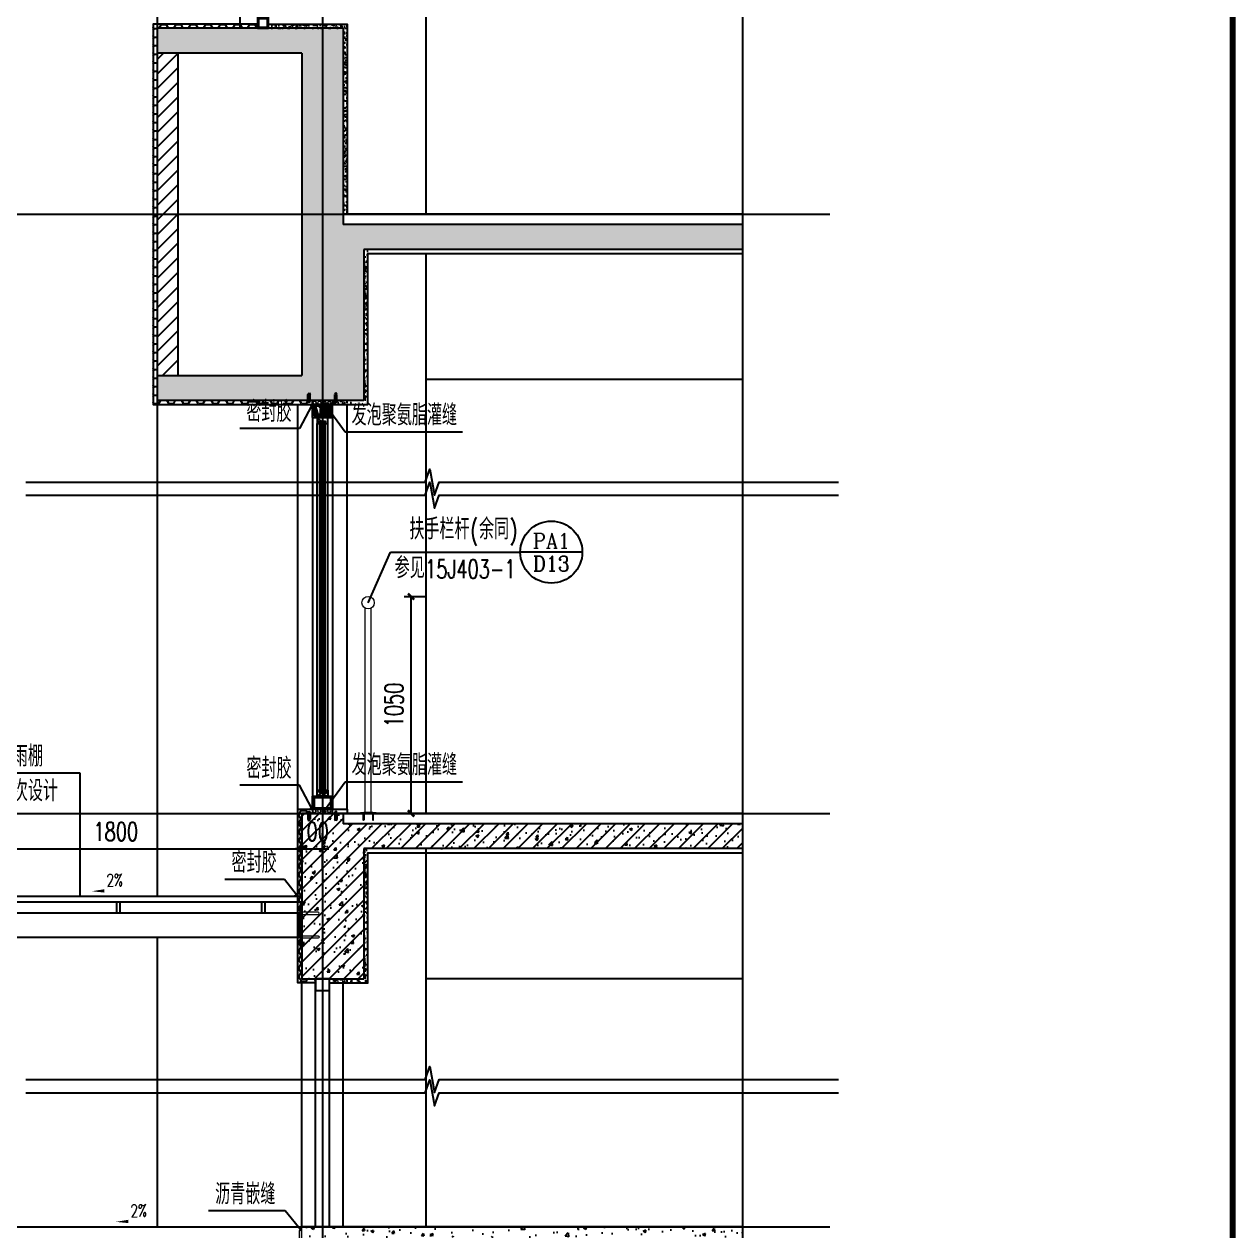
# Model space of a CAD drawing. Extents: x 1738711 to 2346805, y 1189731 to 2516152.
# Drawn here: x 1909506 to 1915368, y 1221875 to 1227714 of the extents above; entities that cross this region are included whole.
import ezdxf
from ezdxf.enums import TextEntityAlignment as Align

# ---------------------------------------------------------------- set-up
doc = ezdxf.new("R2010")
doc.units = 0
doc.header["$LTSCALE"] = 1000
doc.header["$MEASUREMENT"] = 0
for name, color, linetype, lineweight in [('_0', 7, 'Continuous', 25), ('填充', 252, 'Continuous', 5), ('完成面', 105, 'Continuous', 18), ('栏杆', 6, 'Continuous', 15)]:
    doc.layers.add(name, color=color, linetype=linetype, lineweight=lineweight)
for name, color, linetype in [('CONTINUOUS', 7, 'Continuous'), ('DIM_IDEN', 3, 'Continuous'), ('DIM_LEAD', 3, 'Continuous'), ('DIM_SYMB', 3, 'Continuous'), ('DOTE', 1, 'Continuous'), ('IRON1', 8, 'Continuous'), ('PUB_DIM', 3, 'Continuous'), ('PUB_HATCH', 8, 'Continuous'), ('PUB_TEXT', 7, 'Continuous'), ('TK', 4, 'Continuous'), ('WALL', 40, 'Continuous'), ('WINDOW', 144, 'Continuous'), ('切线', 35, 'Continuous'), ('看线', 8, 'Continuous'), ('石材', 5, 'Continuous'), ('窗', 125, 'Continuous')]:
    doc.layers.add(name, color=color, linetype=linetype)
doc.styles.add('_TCH_DIM', font='SIMPLEX', dxfattribs={"bigfont": 'GBCBIG'})
doc.styles.add('_TCH_DIM_T3', font='SIMPLEX', dxfattribs={"width": 0.7058823529411765, "bigfont": 'GBCBIG'})
doc.styles.add('_TCH_LABEL', font='COMPLEX', dxfattribs={"bigfont": 'GBCBIG'})
doc.styles.add('宋体', font='SIMSUN.TTF', dxfattribs={"width": 0.75})
doc.dimstyles.new('_TCH_ARCH&&30', dxfattribs={"dimtxt": 89.25, "dimasz": 30, "dimexe": 75, "dimexo": 90, "dimgap": 37.87500000000001, "dimtad": 1, "dimdec": 0, "dimzin": 0, "dimdsep": 46, "dimtxsty": '_TCH_DIM_T3', "dimblk": 'ARCHTICK', "dimcen": 0.09, "dimclrt": 7, "dimazin": 2, "dimtfac": 1, "dimtdec": 0, "dimtix": 1, "dimtmove": 2, "dimatfit": 3, "dimfxl": 20, "dimtolj": 1, "dimtzin": 0, "dimarcsym": 0})
pattern_1 = [(225, (-424930018.2090789, -4685249273.939736), (11.22532015133644, -11.22532015133645), []), (225, (-424930018.2090789, -4685249281.877236), (11.22532015133644, -11.22532015133645), [])]

# ---------------------------------------------------------------- blocks, each defined once
blk = doc.blocks.new('gdfdgdfgdfbvfcxv')
at = {"layer": '填充'}
blk.add_line((264925.1590052751, -67479.48016648996), (264925.1590052751, -67589.48016648996), dxfattribs=at)
for points in [[(264919.1590052751, -67480.48016648996), (264829.4531232436, -67480.48016648996, -0.9999999999998485), (264829.4531232436, -67468.48016648996), (264919.1590052751, -67468.48016648996)], [(264919.1590052751, -67588.48016648996), (264829.4531232436, -67588.48016648996, 0.9999999999998485), (264829.4531232436, -67600.48016648996), (264919.1590052751, -67600.48016648996)]]:
    blk.add_lwpolyline(points, format="xyb", dxfattribs=at)
blk.add_lwpolyline([(264911.1590052752, -67634.48016648996), (264911.1590052752, -67434.48016648996), (264919.1590052752, -67434.48016648996), (264919.1590052752, -67634.48016648996)], close=True, dxfattribs=at)
blk.add_lwpolyline([(264911.1590052752, -67634.48016648996), (264911.1590052752, -67434.48016648996), (264919.1590052752, -67434.48016648996), (264919.1590052752, -67634.48016648996)], close=True, dxfattribs=at)
for centre, radius, start, end in [((264919.1590052751, -67483.27055614023), 4.499999999999999, 318.2387799836532, 90), ((264914.5262376207, -67487.70850220392), 9.195914699028702, 330.319845907807, 59.74924170688854), ((264919.1590052751, -67495.25905565452), 4.499999999999999, 318.2387799836532, 90), ((264919.1590052751, -67501.25330541166), 4.499999999999999, 318.2387799836532, 90), ((264919.1590052751, -67507.24755516881), 4.499999999999999, 318.2387799836532, 90), ((264919.1590052751, -67513.24180492596), 4.499999999999999, 318.2387799836532, 90), ((264919.1590052751, -67519.2360546831), 4.499999999999999, 318.2387799836532, 90), ((264919.1590052751, -67525.23030444025), 4.499999999999999, 318.2387799836532, 90), ((264919.1590052751, -67531.2245541974), 4.499999999999999, 318.2387799836532, 90), ((264919.1590052751, -67537.21880395431), 4.499999999999999, 318.2387799836532, 90), ((264919.1590052751, -67543.21305371169), 4.499999999999999, 318.2387799836532, 90), ((264919.1590052751, -67585.12181964796), 4.499999999999999, 269.9999649152392, 90), ((264919.1590052751, -67549.2073034686), 4.499999999999999, 318.2387799836532, 90), ((264919.1590052751, -67555.15057086223), 4.499999999999999, 318.2387799836532, 90), ((264919.1590052751, -67561.14482061937), 4.499999999999999, 318.2387799836532, 90), ((264919.1590052751, -67567.13907037652), 4.499999999999999, 318.2387799836532, 90), ((264919.1590052751, -67573.13332013367), 4.499999999999999, 318.2387799836532, 90), ((264919.1590052751, -67579.12756989081), 4.499999999999999, 318.2387799836532, 90)]:
    blk.add_arc(centre, radius, start, end, dxfattribs=at)
blk = doc.blocks.new('ghwerGWEGWEGW')
at = {"layer": '栏杆', "color": 6, "ltscale": 100}
for points in [[(2184611.378245345, 1556743.270899873), (2184611.378245345, 1557732.29813776)], [(2184641.378245345, 1556743.270899873), (2184641.378245345, 1557732.29813776)]]:
    blk.add_lwpolyline(points, dxfattribs=at)
blk.add_circle((2184626.378245345, 1557758.278899873), 30, dxfattribs=at)
at = {"layer": 'CONTINUOUS', "xscale": -0.384000000001397, "yscale": 0.384000000001397, "zscale": 0.384000000001397, "rotation": 270}
blk.add_blockref('gdfdgdfgdfbvfcxv', (2210560.670266158, 1455012.393841477), dxfattribs=at)
blk = doc.blocks.new('sadfqwerwer234')
at = {"layer": 'IRON1'}
for points in [[(15.00021494040266, -77.46191570837982), (8.000232658814639, -75.603686727467), (8.000232657883316, -62.450513624819), (15.00024163816124, -62.450513624819)], [(39.00025037443265, -77.46191570837982), (46.00023265602067, -75.603686727467), (46.00023265695199, -62.450513624819), (39.00022367667407, -62.450513624819)]]:
    blk.add_hatch(color=256, dxfattribs=at).paths.add_polyline_path(points)
for p, q in [((0.0002326588146388531, -70.60368672769982), (0, 0)), ((0, 0), (53.99999999348074, 0)), ((53.99999999348074, 0), (54.00023265415803, -70.60368672769982)), ((5.000232658814639, -75.60368672769982), (4.999999986961484, -4.999999999883585)), ((4.999999986961484, -4.999999999883585), (48.99999999348074, -4.999999999883585)), ((49.00023265648633, -45.6037330502877), (5.000232656486332, -45.6037330502877)), ((5.000232656486332, -45.6037330502877), (5.000232658814639, -75.60368672769982)), ((46.00023265648633, -48.6037330502877), (8.000232656486332, -48.6037330502877)), ((8.000232656486332, -48.6037330502877), (8.000232658814639, -75.603686727467)), ((8.000232656486332, -48.6037330502877), (46.00023265648633, -62.450513624819)), ((46.00023265648633, -48.6037330502877), (8.000232657883316, -62.450513624819)), ((46.00023265648633, -75.6037330502877), (46.00023265648633, -48.6037330502877)), ((48.99999999348074, -4.999999999883585), (49.00023265415803, -75.60368672769982)), ((49.00023265648633, -75.6037330502877), (49.00023265648633, -45.6037330502877)), ((5.000232658814639, -75.60368672769982), (8.000232658814639, -75.603686727467)), ((8.000232657883316, -62.450513624819), (46.00023265648633, -62.450513624819)), ((8.000232658814639, -75.603686727467), (15.00023265602067, -77.46192041120958)), ((39.00024163816124, -62.45055636053439), (15.00024163816124, -62.450513624819)), ((46.00023265602067, -75.603686727467), (39.00023265881464, -77.46192041120958)), ((49.00023265415803, -75.60368672769982), (46.00023265415803, -75.603686727467)), ((46.00023265648633, -75.6037330502877), (49.00023265648633, -75.6037330502877)), ((49.00023265648633, -75.6037330502877), (49.00023265648633, -70.6037330502877))]:
    blk.add_line(p, q, dxfattribs=at)
for centre, start, end in [((5.000232658348978, -70.60368672769982), 180, 270), ((49.00023265462369, -70.60368672769982), 270, 0)]:
    blk.add_arc(centre, 5, start, end, dxfattribs=at)
blk = doc.blocks.new('hrtheraghyra')
at = {"layer": 'WINDOW', "linetype": 'ByBlock'}
for p, q in [((-5, 20.97169877961278), (0, 29.42110927030444)), ((0, 29.42110927030444), (5, 20.97169877961278)), ((-5.930252616293728, -11.95136042498052), (6.0497822817415, -11.95136042498052))]:
    blk.add_line(p, q, dxfattribs=at)
for points in [[(-5, -11.95136042498052), (-5, 20.97169877961278)], [(0, -16.74081518873572), (0, 29.42110927030444)], [(5, -11.95136042498052), (5, 20.97169877961278)]]:
    blk.add_lwpolyline(points, dxfattribs=at)
blk.add_arc((0.05976483272388577, -8.920780394226313), 6.713026468484638, 206.8366017215709, 333.163398278429, dxfattribs=at)
blk = doc.blocks.new('hjashrtahreahe')
at = {"layer": 'TK', "color": 3, "const_width": 100}
blk.add_lwpolyline([(2500, 1000.000000000233), (2500, 58399.99999995227), (83100, 58399.99999995227), (83100, 1000.000000000233)], close=True, dxfattribs=at)
at = {"layer": 'TK', "style": '宋体', "width": 0.75}
for tag, height, p in [('项目负责人', 350, (6002.876253142487, 57088.65345305414)), ('专业负责人', 350, (6002.876253142487, 56223.65609438601)), ('设计人', 350, (6002.876253142487, 55419.42753659142)), ('版号1', 250, (77303.8661832842, 22193.36190201459)), ('时间1', 250, (82405.2941063589, 22193.36190201459)), ('版号2', 250, (77303.8661832842, 21593.36190201459)), ('时间2', 250, (82405.29410635913, 21593.36190201459)), ('版号3', 250, (77303.8661832842, 20993.36190201459)), ('时间3', 250, (82405.29410635913, 20993.36190201459)), ('建筑会签', 0.0001, (78977.87675630674, 2403.160154863494)), ('电气会签', 0.0001, (82127.87534854934, 2403.160154863494)), ('结构会签', 0.0001, (78977.8767563072, 1803.160154863494)), ('暖通会签', 0.0001, (82127.8753485498, 1803.160154863494)), ('给排水会签', 0.0001, (78977.8767563072, 1249.516187148634)), ('智能化会签', 0.0001, (82127.8753485498, 1249.516187148634))]:
    blk.add_attdef(tag, text='', height=height, dxfattribs=at).set_placement(p, align=Align.CENTER)
for tag, p in [('合作设计单位', (80815.87594981166, 48985.89357075351)), ('版号说明1', (79853.87675630674, 22318.17104576505)), ('版号说明2', (79853.87675630674, 21718.17104576505)), ('版号说明3', (79853.87675630674, 21118.17104576505)), ('浙江绿储科技有限公司', (80545.18183652684, 16035.89373564394)), ('百兆瓦级集中式熔盐储能关键', (80545.18183652684, 14953.21188406949)), ('设备研发及制造基地项目', (80545.18183652684, 14603.30029212427)), ('1#研发楼', (80545.18183652684, 13635.89373564394)), ('图名', (80545.18183652684, 12435.89373564371)), ('工程编号', (78977.87675630674, 11460.89373564394)), ('子项编号', (82127.88050491316, 11460.89373564394)), ('建筑', (78977.87675630674, 10710.89373564394)), ('图号', (82127.88050491316, 10710.89373564394)), ('施工图', (78977.87675630674, 9960.893735643942)), ('2023.03', (82127.88050491456, 9960.893735643942)), ('审定', (79352.87675630674, 8460.893735643942)), ('审核', (79352.87675630674, 7710.893735643942)), ('工程负责', (79352.87675630674, 6960.893735643942)), ('专业负责', (79352.87675630674, 6210.893735643942)), ('设计', (79352.87675630674, 5460.893735643942)), ('制图', (79352.87675630674, 4710.893735643942)), ('校对', (79352.87675630674, 3960.893735643942))]:
    blk.add_attdef(tag, text='', height=250, dxfattribs=at).set_placement(p, align=Align.MIDDLE_CENTER)
blk = doc.blocks.new('_ArchTick')
at = {"color": 0, "linetype": 'ByBlock', "const_width": 0.4}
blk.add_lwpolyline([(-0.5, -0.5), (0.5, 0.5)], dxfattribs=at)
blk = doc.blocks.new('*D519')
at = {"layer": 'Defpoints', "color": 0, "transparency": 16777216}
for p in [(1910848.843950817, 1223723.929550256), (1909048.843950817, 1223536.621699608), (1910848.843950817, 1223536.621699608)]:
    blk.add_point(p, dxfattribs=at)
at = {"layer": 'PUB_DIM', "color": 0, "lineweight": -2, "transparency": 16777216}
for p, q in [((1909048.843950817, 1223626.621699608), (1909048.843950817, 1223798.929550256)), ((1910848.843950817, 1223626.621699608), (1910848.843950817, 1223798.929550256)), ((1909048.843950817, 1223723.929550256), (1910848.843950817, 1223723.929550256))]:
    blk.add_line(p, q, dxfattribs=at)
at = {"layer": 'PUB_DIM', "color": 0, "lineweight": -2, "transparency": 16777216, "xscale": 30, "yscale": 30, "zscale": 30, "rotation": 180}
blk.add_blockref('_ArchTick', (1909048.843950817, 1223723.929550256), dxfattribs=at)
at = {"layer": 'PUB_DIM', "color": 0, "lineweight": -2, "transparency": 16777216, "xscale": 30, "yscale": 30, "zscale": 30}
blk.add_blockref('_ArchTick', (1910848.843950817, 1223723.929550256), dxfattribs=at)
at = {"layer": 'PUB_DIM', "color": 7, "transparency": 16777216, "insert": (1909948.843950817, 1223806.429550256), "char_height": 89.25, "attachment_point": 5, "style": '_TCH_DIM_T3'}
blk.add_mtext('\\A1;1800', dxfattribs=at)
blk = doc.blocks.new('*D520')
at = {"layer": 'Defpoints', "color": 0, "transparency": 16777216}
for p in [(1910948.843950818, 1223723.929550256), (1910848.843950817, 1223536.621699608), (1910948.843950818, 1223536.621699608)]:
    blk.add_point(p, dxfattribs=at)
at = {"layer": 'PUB_DIM', "color": 0, "lineweight": -2, "transparency": 16777216}
for p, q in [((1910848.843950817, 1223626.621699608), (1910848.843950817, 1223798.929550256)), ((1910948.843950818, 1223626.621699608), (1910948.843950818, 1223798.929550256)), ((1910848.843950817, 1223723.929550256), (1910818.843950817, 1223723.929550256)), ((1910848.843950817, 1223723.929550256), (1910948.843950818, 1223723.929550256)), ((1910948.843950818, 1223723.929550256), (1910978.843950818, 1223723.929550256))]:
    blk.add_line(p, q, dxfattribs=at)
at = {"layer": 'PUB_DIM', "color": 0, "lineweight": -2, "transparency": 16777216, "xscale": 30, "yscale": 30, "zscale": 30}
blk.add_blockref('_ArchTick', (1910848.843950817, 1223723.929550256), dxfattribs=at)
at = {"layer": 'PUB_DIM', "color": 0, "lineweight": -2, "transparency": 16777216, "xscale": 30, "yscale": 30, "zscale": 30, "rotation": 180}
blk.add_blockref('_ArchTick', (1910948.843950818, 1223723.929550256), dxfattribs=at)
at = {"layer": 'PUB_DIM', "color": 7, "transparency": 16777216, "insert": (1910898.843950817, 1223806.429550256), "char_height": 89.25, "attachment_point": 5, "style": '_TCH_DIM_T3'}
blk.add_mtext('\\A1;100', dxfattribs=at)
blk = doc.blocks.new('*D524')
at = {"layer": 'Defpoints', "color": 0, "transparency": 16777216}
for p in [(1911254.248368823, 1224944.386919201), (1911377.476228246, 1224944.386919201), (1911254.248368823, 1223894.386919201)]:
    blk.add_point(p, dxfattribs=at)
at = {"layer": 'PUB_DIM', "color": 0, "lineweight": -2, "transparency": 16777216}
for p, q in [((1911344.248368823, 1224944.386919201), (1911452.476228246, 1224944.386919201)), ((1911377.476228246, 1223894.386919201), (1911377.476228246, 1224944.386919201)), ((1911344.248368823, 1223894.386919201), (1911452.476228246, 1223894.386919201))]:
    blk.add_line(p, q, dxfattribs=at)
at = {"layer": 'PUB_DIM', "color": 0, "lineweight": -2, "transparency": 16777216, "xscale": 30, "yscale": 30, "zscale": 30}
for p, rotation in [((1911377.476228246, 1224944.386919201), 90), ((1911377.476228246, 1223894.386919201), 270)]:
    blk.add_blockref('_ArchTick', p, dxfattribs=dict(at, rotation=rotation))
at = {"layer": 'PUB_DIM', "color": 7, "transparency": 16777216, "insert": (1911294.976228245, 1224419.386919202), "char_height": 89.25, "attachment_point": 5, "rotation": 90, "style": '_TCH_DIM_T3'}
blk.add_mtext('\\A1;1050', dxfattribs=at)

msp = doc.modelspace()

# ---------------------------------------------------------------- hatches: boundary and pattern name
at = {"layer": 'PUB_HATCH'}
h = msp.add_hatch(dxfattribs=at)
h.set_pattern_fill('HONEY', color=256, scale=15, style=0)
h.set_pattern_definition([(0, (8003.246889388189, -1000), (35.71875, 20.622225), [23.8125, -47.625]), (120, (8003.246889388189, -1000), (-35.71874573255854, 20.62223239142543), [23.81249999999999, -47.62499999999999]), (59.99999999999999, (8003.246889388189, -1000), (4.267441460203969e-06, 41.24445739142541), [-47.625, 23.8125])])
h.paths.add_polyline_path([(1910633.843915401, 1227694.386919201), (1910633.843915401, 1227714.386919202), (1910128.843949565, 1227714.386919201), (1910128.843949565, 1225874.386919202), (1910900.843950817, 1225874.386919202), (1910900.843950817, 1225894.386919202), (1910148.843949565, 1225894.386919202), (1910148.843949565, 1227694.386919201)])
h = msp.add_hatch(dxfattribs=at)
h.set_pattern_fill('碎沙', color=256, scale=10, style=0)
h.set_pattern_definition([(37.50000000000001, (0, 0), (-0.8000156479920251, 24.47066186646712), [0, -19.304, 0, -21.59, 0, -20.6375]), (7.499999999999999, (0, 0), (22.47616415690013, 35.84125502841771), [0, -10.414, 0, -17.399, 0, -6.6675]), (327.5, (-15.621, 0), (39.5496185120729, 0.071859233927285), [0, -6.35, 0, -22.86, 0, -29.845]), (317.5, (-15.621, 0), (38.17782262361487, 11.14646616286081), [0, -3.175, 0, -14.986, 0, -17.145])])
h.paths.add_polyline_path([(1910687.843714836, 1227714.386919201), (1911068.843950817, 1227714.386919201), (1911068.843950817, 1226794.386919202), (1911048.843950817, 1226794.386919201), (1911048.843950817, 1227694.386919201), (1910687.84371484, 1227694.388108807)])
h = msp.add_hatch(dxfattribs=at)
h.set_pattern_fill('钢筋混凝土', color=256, scale=20, style=0)
h.set_pattern_definition([(45, (-273400.0985828275, -151941.1364600034), (-35.35533905932737, 35.35533905932738), []), (49.99999999999999, (-273400.0985828275, -151941.1364600034), (143.4520365201507, -12.55042699651902), [15, -165]), (355, (-273400.0985828275, -151941.1364600034), (-27.7502667226, 150.4384267400024), [12, -132]), (100.4514, (-273388.1442468275, -151942.1823280034), (115.7018763428043, 137.8879084121907), [12.748038, -140.2284224]), (46.18420000000002, (-273400.0985828275, -151901.1364600034), (213.4482097251289, -33.10380286580362), [22.49999999999998, -247.4999999999998]), (96.6356, (-273382.3112338275, -151903.8951214034), (186.9325411097407, 194.8235741800883), [19.1220576, -210.3426]), (351.1842, (-273400.0985828275, -151901.1364600034), (186.9323890267254, 194.8237201850649), [18, -198]), (21, (-273380.0985828275, -151911.1364600034), (119.3814104236923, -80.52377813306776), [15, -165]), (326.0000000000001, (-273380.0985828275, -151911.1364600034), (48.66306638431634, 145.0300090093706), [12, -132]), (71.4514, (-273370.1501362275, -151917.8467812034), (168.044525716298, 64.50609934199048), [12.748038, -140.2284224]), (37.50000000000001, (-273400.0985828275, -151941.1364600034), (2.431971063458134, 66.5787707662623), [0, -130.4, 0, -134, 0, -132.5]), (7.499999999999999, (-273400.0985828275, -151941.1364600034), (52.61390748842972, 78.88234237647205), [0, -76.39999999999999, 0, -127.4, 0, -50.5]), (327.5, (-273444.6985828275, -151941.1364600034), (106.7644872344818, -4.510974346875951), [0, -50, 0, -156, 0, -207]), (317.5, (-273464.6985828275, -151941.1364600034), (116.6372338684772, 20.02099646646354), [0, -65, 0, -103.6, 0, -147])])
h.paths.add_polyline_path([(1912983.279930173, 1226744.386919201), (1911048.843950817, 1226744.386919201), (1911048.843950817, 1227694.386919201), (1910148.843949565, 1227694.386919201), (1910148.843949565, 1227574.386919202), (1910848.843950817, 1227574.386919201), (1910848.843950817, 1226014.386919202), (1910148.843949565, 1226014.386919202), (1910148.843949565, 1225894.386919202), (1911148.843950817, 1225894.386919202), (1911148.843950817, 1226624.386919201), (1912983.279930173, 1226624.386919201)])
h = msp.add_hatch(dxfattribs=at)
h.set_pattern_fill('普通砖', color=256, scale=20, style=0)
h.set_pattern_definition([(45, (0, 35.90226999999999), (-35.35535320146299, 35.355353201463), [])])
h.paths.add_polyline_path([(1910248.843949565, 1227574.386919202), (1910148.843949565, 1227574.386919202), (1910148.843949565, 1226014.386919202), (1910248.843949565, 1226014.386919202)])
h = msp.add_hatch(dxfattribs=at)
h.set_pattern_fill('碎沙', color=256, scale=10, style=0)
h.set_pattern_definition([(37.50000000000001, (8003.246889388189, -9800), (-0.8000156479920251, 24.47066186646712), [0, -19.304, 0, -21.59, 0, -20.6375]), (7.499999999999999, (8003.246889388189, -9800), (22.47616415690013, 35.84125502841771), [0, -10.414, 0, -17.399, 0, -6.6675]), (327.5, (7987.625889388189, -9800), (39.5496185120729, 0.071859233927285), [0, -6.35, 0, -22.86, 0, -29.845]), (317.5, (7987.625889388189, -9800), (38.17782262361487, 11.14646616286081), [0, -3.175, 0, -14.986, 0, -17.145])])
h.paths.add_polyline_path([(1910996.843950818, 1225874.386919202), (1911168.843950818, 1225874.386919202), (1911168.843950818, 1226624.386919201), (1911148.843950817, 1226624.386919201), (1911148.843950817, 1225894.386919201), (1910996.843950817, 1225894.386919201)])
h = msp.add_hatch(dxfattribs=at)
h.set_pattern_fill('HONEY', color=256, scale=15, style=0)
h.set_pattern_definition([(0, (0, 0), (35.71875, 20.622225), [23.8125, -47.625]), (120, (0, 0), (-35.71874573255854, 20.62223239142543), [23.8125, -47.62499999999999]), (59.99999999999999, (0, 0), (4.267441460203969e-06, 41.24445739142541), [-47.625, 23.8125])])
h.paths.add_polyline_path([(1910915.664272794, 1223074.386918726), (1910828.843950817, 1223074.386918726), (1910828.843950817, 1223914.386919201), (1910900.843951711, 1223914.386919201), (1910900.843951711, 1223894.386919201), (1910848.843950817, 1223894.386919201), (1910848.843950817, 1223094.386919202), (1910915.664272794, 1223094.386918726)])
h = msp.add_hatch(dxfattribs=at)
h.set_pattern_fill('钢筋混凝土', color=256, scale=20, style=0)
h.set_pattern_definition([(45, (1910976.608761247, 1223867.956468867), (-35.35533905932737, 35.35533905932738), []), (49.99999999999999, (1910976.608761247, 1223867.956468867), (143.4520365201507, -12.55042699651902), [15, -165]), (355, (1910976.608761247, 1223867.956468867), (-27.7502667226, 150.4384267400024), [12, -132]), (100.4514, (1910988.563097247, 1223866.910600867), (115.7018763428043, 137.8879084121907), [12.748038, -140.2284224]), (46.18420000000002, (1910976.608761247, 1223907.956468867), (213.4482097251289, -33.10380286580362), [22.49999999999998, -247.4999999999999]), (96.6356, (1910994.396110247, 1223905.197807467), (186.9325411097407, 194.8235741800883), [19.1220576, -210.3426]), (351.1842, (1910976.608761247, 1223907.956468867), (186.9323890267254, 194.8237201850649), [18, -198]), (21, (1910996.608761247, 1223897.956468867), (119.3814104236923, -80.52377813306776), [15, -165]), (326.0000000000001, (1910996.608761247, 1223897.956468867), (48.66306638431634, 145.0300090093706), [12, -132]), (71.4514, (1911006.557207847, 1223891.246147667), (168.044525716298, 64.50609934199048), [12.748038, -140.2284224]), (37.50000000000001, (1910976.608761247, 1223867.956468867), (2.431971063458134, 66.5787707662623), [0, -130.4, 0, -134, 0, -132.5]), (7.499999999999999, (1910976.608761247, 1223867.956468867), (52.61390748842972, 78.88234237647205), [0, -76.39999999999999, 0, -127.4, 0, -50.5]), (327.5, (1910932.008761247, 1223867.956468867), (106.7644872344818, -4.510974346875951), [0, -50, 0, -156, 0, -207]), (317.5, (1910912.008761247, 1223867.956468867), (116.6372338684772, 20.02099646646354), [0, -65, 0, -103.6, 0, -147])])
h.paths.add_polyline_path([(1911048.843949923, 1223894.386919201), (1910948.843950817, 1223894.386919201), (1910948.843950817, 1223844.386919202), (1911048.843949923, 1223844.386919202)])
h.paths.add_polyline_path([(1910948.843950817, 1223894.386919201), (1910848.843950817, 1223894.386919201), (1910848.843950817, 1223844.386919202), (1910948.843950817, 1223844.386919202)])
h.paths.add_polyline_path([(1912983.279930173, 1223844.386919201), (1910848.843950817, 1223844.386919201), (1910848.843950817, 1223094.386919202), (1911148.843950817, 1223094.386919202), (1911148.843950817, 1223724.386919201), (1912983.279930173, 1223724.386919201)])
h = msp.add_hatch(dxfattribs=at)
h.set_pattern_fill('碎沙', color=256, scale=10, style=0)
h.set_pattern_definition([(37.50000000000001, (8003.246889388189, -12599.99999999977), (-0.8000156479920251, 24.47066186646712), [0, -19.304, 0, -21.59, 0, -20.6375]), (7.499999999999999, (8003.246889388189, -12599.99999999977), (22.47616415690013, 35.84125502841771), [0, -10.414, 0, -17.399, 0, -6.6675]), (327.5, (7987.625889388189, -12599.99999999977), (39.5496185120729, 0.071859233927285), [0, -6.35, 0, -22.86, 0, -29.845]), (317.5, (7987.625889388189, -12599.99999999977), (38.17782262361487, 11.14646616286081), [0, -3.175, 0, -14.986, 0, -17.145])])
h.paths.add_polyline_path([(1910996.843950818, 1223074.386919202), (1911168.843950818, 1223074.386919202), (1911168.843950818, 1223724.386919202), (1911148.843950817, 1223724.386919202), (1911148.843950817, 1223094.386919202), (1910996.843950817, 1223094.386919202)])
h = msp.add_hatch(dxfattribs=at)
h.set_pattern_fill('混凝土', color=256, scale=20, style=0)
h.set_pattern_definition([(49.99999999999999, (0, 0), (143.4520365201507, -12.55042699651902), [15, -165]), (355, (0, 0), (-27.7502667226, 150.4384267400024), [12, -132]), (100.4514, (11.954336, -1.045868), (115.7018763428043, 137.8879084121907), [12.748038, -140.2284224]), (46.18420000000002, (0, 40), (213.4482097251289, -33.10380286580362), [22.5, -247.5]), (96.6356, (17.787349, 37.2413386), (186.9325411097407, 194.8235741800883), [19.1220576, -210.3426]), (351.1842, (0, 40), (186.9323890267254, 194.8237201850649), [18, -198]), (21, (20, 30), (119.3814104236923, -80.52377813306776), [15, -165]), (326.0000000000001, (20, 30), (48.66306638431634, 145.0300090093706), [12, -132]), (71.4514, (29.9484466, 23.2896788), (168.044525716298, 64.50609934199048), [12.748038, -140.2284224]), (37.50000000000001, (0, 0), (2.431971063458134, 66.5787707662623), [0, -130.4, 0, -134, 0, -132.5]), (7.499999999999999, (0, 0), (52.61390748842972, 78.88234237647205), [0, -76.39999999999999, 0, -127.4, 0, -50.5]), (327.5, (-44.6, 0), (106.7644872344818, -4.510974346875951), [0, -50, 0, -156, 0, -207]), (317.5, (-64.6, 0), (116.6372338684772, 20.02099646646354), [0, -65, 0, -103.6, 0, -147])])
h.paths.add_polyline_path([(1910848.997605809, 1221894.386919201), (1912983.279930173, 1221894.386919201), (1912983.279930173, 1221844.386919202), (1910848.997605809, 1221844.386919202)])
at = {"layer": '填充'}
h = msp.add_hatch(dxfattribs=at)
h.set_pattern_fill('HONEY', color=256, scale=5, angle=-180, style=0)
h.set_pattern_definition([(6.492229350048602e-14, (3531560.843950817, 2417908.886919201), (11.90625, -6.874074999999996), [7.9375, -15.875]), (240, (3531560.843950817, 2417908.886919201), (-11.90624857751951, -6.87407746380848), [7.9375, -15.875]), (300.0000000000001, (3531560.843950817, 2417908.886919201), (1.422480491156399e-06, -13.74815246380847), [-15.875, 7.9375])])
h.paths.add_polyline_path([(1910996.843950817, 1225874.386919202), (1910900.843950817, 1225874.386919202), (1910900.843950817, 1225894.386919202), (1910996.843950817, 1225894.386919202)])
h = msp.add_hatch(dxfattribs=at)
h.set_pattern_fill('STEEL', color=256, scale=10, angle=-180, style=0)
h.set_pattern_definition(pattern_1)
h.paths.add_polyline_path([(1910989.643950829, 1225818.499518574), (1910908.043950865, 1225818.499518574), (1910908.043950865, 1225862.564512433), (1910900.843950817, 1225855.124080838), (1910900.843950817, 1225811.299518765), (1910993.644579003, 1225811.299518765), (1910996.843950817, 1225814.731899441), (1910996.843950817, 1225874.386919202), (1910919.484327206, 1225874.386919202), (1910912.516988823, 1225867.186919392), (1910989.643950829, 1225867.186919392)])
h = msp.add_hatch(dxfattribs=at)
h.set_pattern_fill('STEEL', color=256, scale=10, angle=-180, style=0)
h.set_pattern_definition(pattern_1)
h.paths.add_polyline_path([(1910950.460058281, 1225781.299518765), (1910943.443950841, 1225781.299518765), (1910943.443950841, 1225793.299518765), (1910936.243950853, 1225793.299518765), (1910936.243950853, 1225781.299518765), (1910923.043950865, 1225781.299518765), (1910923.043950865, 1225811.299518765), (1910950.460058281, 1225811.299518765)])
h.paths.add_polyline_path([(1910974.643950829, 1225781.299518765), (1910962.643950829, 1225781.299518765), (1910962.643950829, 1225793.299518765), (1910955.443950841, 1225793.299518765), (1910955.443950841, 1225781.299518765), (1910950.460058281, 1225781.299518765), (1910950.460058281, 1225811.299518765), (1910974.643950829, 1225811.299518765)])
h = msp.add_hatch(dxfattribs=at)
h.set_pattern_fill('STEEL', color=256, scale=10, angle=-180, style=0)
h.set_pattern_definition([(45.00000000000006, (1666545.265986631, -90417.92036133911), (-11.22532015133644, 11.22532015133644), []), (45.00000000000006, (1666545.265986631, -90409.98286133911), (-11.22532015133644, 11.22532015133644), [])])
h.paths.add_polyline_path([(1910989.643951723, 1223970.274319828), (1910908.043951759, 1223970.274319828), (1910908.043951759, 1223926.20932597), (1910900.843951711, 1223933.649757565), (1910900.843951711, 1223977.474319638), (1910993.644579897, 1223977.474319638), (1910996.843951711, 1223974.041938961), (1910996.843951711, 1223914.386919201), (1910919.4843281, 1223914.386919201), (1910912.516989717, 1223921.586919011), (1910989.643951723, 1223921.586919011)])
h = msp.add_hatch(dxfattribs=at)
h.set_pattern_fill('STEEL', color=256, scale=10, angle=-180, style=0)
h.set_pattern_definition([(44.99999999999999, (3644268.691558668, 4290951.417775334), (-11.22532015133644, 11.22532015133645), []), (44.99999999999999, (3644268.691558668, 4290959.355275334), (-11.22532015133644, 11.22532015133645), [])])
h.paths.add_polyline_path([(1910950.460059175, 1224007.474319638), (1910943.443951735, 1224007.474319638), (1910943.443951735, 1223995.474319638), (1910936.243951747, 1223995.474319638), (1910936.243951747, 1224007.474319638), (1910923.043951759, 1224007.474319638), (1910923.043951759, 1223977.474319638), (1910950.460059175, 1223977.474319638)])
h.paths.add_polyline_path([(1910974.643951723, 1224007.474319638), (1910962.643951723, 1224007.474319638), (1910962.643951723, 1223995.474319638), (1910955.443951735, 1223995.474319638), (1910955.443951735, 1224007.474319638), (1910950.460059175, 1224007.474319638), (1910950.460059175, 1223977.474319638), (1910974.643951723, 1223977.474319638)])
h = msp.add_hatch(dxfattribs=at)
h.set_pattern_fill('HONEY', color=256, scale=5, angle=-180, style=0)
h.set_pattern_definition([(359.9999999999999, (3531560.843951711, 31879.88691920135), (11.90625, 6.874074999999996), [7.9375, -15.875]), (120, (3531560.843951711, 31879.88691920135), (-11.90624857751951, 6.87407746380848), [7.9375, -15.875]), (59.99999999999999, (3531560.843951711, 31879.88691920135), (1.422480491156399e-06, 13.74815246380847), [-15.875, 7.9375])])
h.paths.add_polyline_path([(1910996.843951711, 1223914.386919201), (1910900.843951711, 1223914.386919201), (1910900.843951711, 1223894.386919201), (1910996.843951711, 1223894.386919201)])
msp.add_hatch(color=256, dxfattribs=at).paths.add_polyline_path([(1910848.843965988, 1221894.386937639), (1910836.502464497, 1221874.386919201), (1910836.502464497, 1221774.386919201), (1910848.843965988, 1221774.386919201)])
at = {"layer": '看线'}
h = msp.add_hatch(dxfattribs=at)
h.set_pattern_fill('ANSI31', color=256, style=0)
h.set_pattern_definition([(45.00000000000001, (303920.6096654627, 3305225.386824568), (-1.122532015133644, 1.122532015133644), [])])
edge = h.paths.add_edge_path()
edge.add_arc((1910870.648439417, 1225844.191412886), 32.6380913519154, 22.307252299583524, 67.6927476905459, ccw=False)
edge.add_line((1910900.843950817, 1225856.579959829), (1910900.843950817, 1225874.386924704))
edge.add_line((1910900.843950817, 1225874.386924704), (1910883.036986301, 1225874.386924704))
h = msp.add_hatch(dxfattribs=at)
h.set_pattern_fill('ANSI31', color=256, style=0)
h.set_pattern_definition([(315, (303920.8236475084, -855436.6129861651), (-1.122532015133644, -1.122532015133644), [])])
edge = h.paths.add_edge_path()
edge.add_arc((1910870.862420985, 1223944.582425517), 32.63809187340612, 292.3072528351178, 337.6927479790351)
edge.add_line((1910901.057932863, 1223932.193878573), (1910900.84395189, 1223914.750178737))
edge.add_line((1910900.84395189, 1223914.750178737), (1910883.250968406, 1223914.386913699))
h = msp.add_hatch(dxfattribs=at)
h.set_pattern_fill('ANSI31', color=256, style=0)
h.set_pattern_definition([(315, (303848.6191457042, -855856.6129861649), (-1.122532015133644, -1.122532015133644), [])])
edge = h.paths.add_edge_path()
edge.add_arc((1910798.657919066, 1223524.582425402), 32.63809181052642, 292.3072530990943, 337.6927482430117)
edge.add_line((1910828.853431059, 1223512.193878574), (1910828.843950815, 1223494.386919202))
edge.add_line((1910828.843950815, 1223494.386919202), (1910811.046466602, 1223494.386913699))

# ---------------------------------------------------------------- linework, layer by layer
at = {"layer": 'DIM_IDEN'}
for p, q in [((1911169.777102272, 1224914.386919201), (1911278.003559873, 1225159.292039568)), ((1911278.003559873, 1225159.292039568), (1911906.10014572, 1225159.292039568)), ((1912206.10014572, 1225159.292039568), (1911906.10014572, 1225159.292039568))]:
    msp.add_line(p, q, dxfattribs=at)
msp.add_lwpolyline([(1911169.777102272, 1224914.386919201, 1), (1911169.777102272, 1224914.386919201, 1)], format="xyb", close=True, dxfattribs=at)
msp.add_circle((1912056.10014572, 1225159.292039568), 150, dxfattribs=at)
at = {"layer": 'DIM_LEAD'}
for p, q in [((1910951.342988727, 1225889.607030245), (1911058.438116709, 1225740.998795627)), ((1910895.138984092, 1225867.793460819), (1910837.343954776, 1225757.790307862)), ((1910837.343954776, 1225757.790307862), (1910549.109615752, 1225757.790307862)), ((1911058.438116709, 1225740.998795627), (1911626.034871201, 1225740.998795627)), ((1909776.175584682, 1224090.097777862), (1909054.505221073, 1224090.097777862)), ((1909776.175584682, 1223494.386919202), (1909776.175584682, 1224090.097777862)), ((1910837.343954776, 1224030.932803084), (1910549.109615751, 1224030.932803084)), ((1910895.138984091, 1223920.929650126), (1910837.343954776, 1224030.932803084)), ((1910951.342988726, 1223899.1160807), (1911058.438116708, 1224047.724315319)), ((1911058.438116708, 1224047.724315319), (1911626.0348712, 1224047.724315319)), ((1910765.343953882, 1223575.388826134), (1910477.109614857, 1223575.388826134)), ((1910823.138983197, 1223500.929650127), (1910765.343953882, 1223575.388826134)), ((1910767.994871339, 1221970.855651054), (1910398.095756401, 1221970.855651054)), ((1910847.271844488, 1221874.011572288), (1910767.994871339, 1221970.855651054))]:
    msp.add_line(p, q, dxfattribs=at)
at = {"layer": 'DIM_SYMB'}
for points in [[(1912983.279930173, 1221004.491384034), (1912983.279930173, 1230807.875501727), (1912920.279930173, 1230830.805626486), (1913046.279930173, 1230853.022826055), (1912983.279930173, 1230875.375501727), (1912983.279930173, 1240678.75961942)], [(1909513.157975196, 1225498.375835613), (1911445.509672111, 1225498.375835613), (1911468.43979687, 1225561.375835613), (1911490.656996439, 1225435.375835613), (1911513.009672111, 1225498.375835613), (1913445.361369025, 1225498.375835613)], [(1909513.157975196, 1225434.45924007), (1911445.509672111, 1225434.45924007), (1911468.43979687, 1225497.45924007), (1911490.656996439, 1225371.45924007), (1911513.009672111, 1225434.45924007), (1913445.361369025, 1225434.45924007)], [(1909513.157975196, 1222606.15167158), (1911445.509672111, 1222606.15167158), (1911468.43979687, 1222669.15167158), (1911490.656996439, 1222543.15167158), (1911513.009672111, 1222606.15167158), (1913445.361369025, 1222606.15167158)], [(1909513.157975196, 1222542.235076036), (1911445.509672111, 1222542.235076036), (1911468.43979687, 1222605.235076036), (1911490.656996439, 1222479.235076036), (1911513.009672111, 1222542.235076036), (1913445.361369025, 1222542.235076036)]]:
    msp.add_lwpolyline(points, dxfattribs=at)
for points in [[(1910054.467312461, 1223524.251392573, 0, 0, 0), (1909832.840676933, 1223517.946009908, 0, 16, 0), (1909892.816408782, 1223519.652347862, 0, 0, 0)], [(1910170.79246198, 1221924.846660776, 0, 0, 0), (1909949.165826452, 1221917.946009908, 0, 16, 0), (1910009.13676336, 1221919.813287714, 0, 0, 0)]]:
    msp.add_lwpolyline(points, format="xyseb", dxfattribs=at)
at = {"layer": 'DOTE'}
for p, q in [((1910948.843950817, 1240716.693157102), (1910948.843950817, 1221032.277691007)), ((1907409.705261553, 1226794.386919201), (1913404.181551086, 1226794.386919202)), ((1907409.705261553, 1223894.386919201), (1913404.181551086, 1223894.386919201)), ((1907409.705261553, 1221894.386919201), (1913404.181551086, 1221894.386919201))]:
    msp.add_line(p, q, dxfattribs=at)
at = {"layer": 'WALL'}
for p, q in [((1911048.843950817, 1227694.386919201), (1910148.843949565, 1227694.386919201)), ((1910148.843949565, 1227694.386919201), (1910148.843949565, 1225894.386919202)), ((1911048.843950817, 1227694.386919201), (1911048.843950817, 1226744.386919201)), ((1910848.843950817, 1227574.386919201), (1910148.843949565, 1227574.386919202)), ((1910248.843949565, 1227574.386919202), (1910248.843949565, 1226014.386919202)), ((1910848.843950817, 1227574.386919202), (1910848.843950817, 1226014.386919202)), ((1912983.279930173, 1226744.386919201), (1911048.843950817, 1226744.386919201)), ((1912983.279930173, 1226624.386919201), (1911148.843950817, 1226624.386919201)), ((1911148.843950817, 1226624.386919201), (1911148.843950817, 1225894.386919202)), ((1910148.843949565, 1226014.386919202), (1910848.843950817, 1226014.386919202)), ((1910148.843949565, 1225894.386919202), (1911148.843950817, 1225894.386919202)), ((1910848.843950817, 1223894.386919201), (1910848.843950817, 1223094.386919202)), ((1911048.843949923, 1223894.386919201), (1910848.843950817, 1223894.386919201)), ((1911048.843949923, 1223894.386919201), (1911048.843949923, 1223844.386919202)), ((1912983.279930173, 1223844.386919201), (1911048.843949923, 1223844.386919202)), ((1911148.843950817, 1223724.386919201), (1911148.843950817, 1223094.386919202)), ((1912983.279930173, 1223724.386919201), (1911148.843950817, 1223724.386919201)), ((1910848.843950817, 1223094.386919202), (1911148.843950817, 1223094.386919202))]:
    msp.add_line(p, q, dxfattribs=at)
at = {"layer": 'WINDOW', "linetype": 'Continuous'}
for p, q in [((1910848.997605809, 1221894.386919201), (1910848.99760581, 1223074.386918726)), ((1910915.664272794, 1221894.386919201), (1910915.664272794, 1223094.386918726)), ((1910982.330938817, 1221894.386919201), (1910982.330938706, 1223094.386918726)), ((1911048.997605921, 1221894.386919201), (1911048.99760581, 1223074.386918726))]:
    msp.add_line(p, q, dxfattribs=at)
at = {"layer": 'WINDOW'}
msp.add_lwpolyline([(1909048.843950817, 1223494.386919202), (1910848.843950817, 1223494.386919202), (1910848.843950817, 1223465.573616554), (1909048.843950817, 1223465.573616554)], close=True, dxfattribs=at)
at = {"layer": 'WINDOW', "linetype": 'Continuous'}
msp.add_lwpolyline([(1910915.664272794, 1223038.2343995), (1910982.330938706, 1223038.2343995), (1910982.330938706, 1223094.386918726), (1910915.664272794, 1223094.386918726)], close=True, dxfattribs=at)
at = {"layer": '切线'}
for p, q in [((1912983.279930173, 1226794.386919201), (1911048.843950817, 1226794.386919201)), ((1912983.279930173, 1223894.386919201), (1911048.843949923, 1223894.386919201)), ((1912983.279930173, 1221894.386919201), (1910848.843950817, 1221894.386919201))]:
    msp.add_line(p, q, dxfattribs=at)
for points in [[(1910633.843714843, 1227714.386919201), (1910128.843949564, 1227714.386919201), (1910128.843949564, 1225874.386919202), (1910900.843950817, 1225874.386919202)], [(1910687.843714836, 1227714.386919201), (1911068.843950817, 1227714.386919201), (1911068.843950817, 1226794.386919201)], [(1910996.843950817, 1225874.386919202), (1911168.843950817, 1225874.386919202), (1911168.843950817, 1226604.386919201), (1912983.279930173, 1226604.386919201)], [(1910915.664272794, 1223074.386918726), (1910828.843950817, 1223074.386918726), (1910828.843950817, 1223914.386919201), (1910900.843951711, 1223914.386919201)], [(1910996.843950817, 1223914.386919201), (1911068.843949923, 1223914.386919201), (1911068.843949923, 1223894.386919201)], [(1910982.330938706, 1223074.386919202), (1911168.843950817, 1223074.386919202), (1911168.843950817, 1223704.386919201), (1912983.279930173, 1223704.386919201)]]:
    msp.add_lwpolyline(points, dxfattribs=at)
for centre, start, end in [((1910870.648439417, 1225844.191412886), 22.30728611160722, 67.69272395107458), ((1910870.862421462, 1223944.582425517), 292.3072760489254, 337.6489431071652), ((1910798.657919658, 1223524.582425517), 292.3072760489341, 337.6489431071337)]:
    msp.add_arc(centre, 32.63809135155627, start, end, dxfattribs=at)
at = {"layer": '完成面'}
msp.add_lwpolyline([(1910848.843965988, 1221894.386937639), (1910836.502464497, 1221874.386919201), (1910836.502464497, 1221774.386919201), (1910848.843965988, 1221774.386919201)], close=True, dxfattribs=at)
at = {"layer": '看线'}
for p, q in [((1910148.843949565, 1239194.386919203), (1910148.843949565, 1227694.386919201)), ((1910548.843987165, 1229694.386919202), (1910548.843987165, 1227694.386919201)), ((1911448.843950816, 1229524.386919201), (1911448.843950815, 1226794.386919201)), ((1911448.843950816, 1226604.386919201), (1911448.843950815, 1223894.386919201)), ((1912983.279930173, 1225994.386919202), (1911448.843950816, 1225994.386919202)), ((1910148.843949565, 1225894.386919202), (1910148.843949565, 1223494.386919202)), ((1910828.843950817, 1223914.386919201), (1910828.843950817, 1225874.386919202)), ((1911068.843949923, 1223914.386919201), (1911068.843949923, 1225874.386919202)), ((1911448.843950815, 1223724.386919201), (1911448.843950815, 1221894.386919202)), ((1910148.843949565, 1223294.386919202), (1910148.843949565, 1221894.386919201)), ((1912983.279930173, 1223094.386919202), (1911448.843950816, 1223094.386919202))]:
    msp.add_line(p, q, dxfattribs=at)
for points in [[(1909951.92633154, 1223413.989846198), (1909969.339370547, 1223413.989846198), (1909969.339370547, 1223465.573616554), (1909951.92633154, 1223465.573616554)], [(1910653.879727053, 1223413.989846198), (1910671.292766061, 1223413.989846198), (1910671.292766061, 1223465.573616554), (1910653.879727053, 1223465.573616554)], [(1909048.843950817, 1223413.989846197), (1910848.843950817, 1223413.989846198), (1910848.843950817, 1223294.386919202), (1909048.843950817, 1223294.3869192)]]:
    msp.add_lwpolyline(points, close=True, dxfattribs=at)
at = {"layer": '石材', "const_width": 2}
for points in [[(1910963.876121888, 1225874.386919202), (1910920.954577992, 1225874.386919202), (1910908.601446876, 1225894.386919202), (1910864.863983104, 1225894.386919202)], [(1910933.811779806, 1225874.386919202), (1910976.733323703, 1225874.386919202), (1910989.086454818, 1225894.386919202), (1911032.82391859, 1225894.386919202)], [(1910963.876122782, 1223914.386919201), (1910920.954578886, 1223914.386919201), (1910908.60144777, 1223894.386919201), (1910864.863983998, 1223894.386919201)], [(1910933.8117807, 1223914.386919201), (1910976.733324597, 1223914.386919201), (1910989.086455712, 1223894.386919201), (1911032.823919484, 1223894.386919201)]]:
    msp.add_lwpolyline(points, dxfattribs=at)
at = {"layer": '石材'}
for points in [[(1910996.843950817, 1225874.386919202), (1910900.843950817, 1225874.386919202), (1910900.843950817, 1225894.386919202), (1910996.843950817, 1225894.386919202)], [(1910996.843951711, 1223914.386919201), (1910900.843951711, 1223914.386919201), (1910900.843951711, 1223894.386919201), (1910996.843951711, 1223894.386919201)]]:
    msp.add_lwpolyline(points, close=True, dxfattribs=at)
at = {"layer": '窗', "color": 117}
for p, q in [((1910900.843951711, 1225811.299518765), (1910900.843951711, 1223977.474319638)), ((1910936.243951747, 1224007.474319638), (1910936.243951747, 1225781.299518765)), ((1910943.443951735, 1224007.474319638), (1910943.443951735, 1225781.299518765)), ((1910955.443951735, 1224007.474319638), (1910955.443951735, 1225781.299518765)), ((1910962.643951723, 1224007.474319638), (1910962.643951723, 1225781.299518765)), ((1910996.843951771, 1225811.299518765), (1910996.843951771, 1223977.474319638))]:
    msp.add_line(p, q, dxfattribs=at)
at = {"layer": '窗', "color": 237}
for p, q in [((1910923.043951759, 1224007.474319638), (1910923.043951759, 1225781.299518765)), ((1910974.643951723, 1224007.474319638), (1910974.643951723, 1225781.299518765))]:
    msp.add_line(p, q, dxfattribs=at)
for points in [[(1910900.843950817, 1225811.299518765), (1910900.843950817, 1225874.386919202)], [(1910900.843951711, 1223977.474319638), (1910900.843951711, 1223914.386919201)]]:
    msp.add_lwpolyline(points, dxfattribs=at)
for points in [[(1910900.843950817, 1225811.299518765), (1910996.843950817, 1225811.299518765), (1910996.843950817, 1225874.386919202), (1910900.843950817, 1225874.386919202)], [(1910908.043950865, 1225818.499518574), (1910908.043950865, 1225867.186919392), (1910989.643950829, 1225867.186919392), (1910989.643950829, 1225818.499518574)], [(1910936.243950853, 1225781.299518765), (1910936.243950853, 1225793.299518765), (1910943.443950841, 1225793.299518765), (1910943.443950841, 1225781.299518765), (1910955.443950841, 1225781.299518765), (1910955.443950841, 1225793.299518765), (1910962.643950829, 1225793.299518765), (1910962.643950829, 1225781.299518765), (1910974.643950829, 1225781.299518765), (1910974.643950829, 1225811.299518765), (1910923.043950865, 1225811.299518765), (1910923.043950865, 1225781.299518765)], [(1910900.843951711, 1223977.474319638), (1910996.843951711, 1223977.474319638), (1910996.843951711, 1223914.386919201), (1910900.843951711, 1223914.386919201)], [(1910908.043951759, 1223970.274319828), (1910908.043951759, 1223921.586919011), (1910989.643951723, 1223921.586919011), (1910989.643951723, 1223970.274319828)], [(1910936.243951747, 1224007.474319638), (1910936.243951747, 1223995.474319638), (1910943.443951735, 1223995.474319638), (1910943.443951735, 1224007.474319638), (1910955.443951735, 1224007.474319638), (1910955.443951735, 1223995.474319638), (1910962.643951723, 1223995.474319638), (1910962.643951723, 1224007.474319638), (1910974.643951723, 1224007.474319638), (1910974.643951723, 1223977.474319638), (1910923.043951759, 1223977.474319638), (1910923.043951759, 1224007.474319638)]]:
    msp.add_lwpolyline(points, close=True, dxfattribs=at)

# ---------------------------------------------------------------- block references
at = {"xscale": 0.3, "yscale": 0.3, "zscale": 0.3, "rotation": 270}
msp.add_blockref('hjashrtahreahe', (1897833.103196151, 1243631.556566289), dxfattribs=at)
at = {"layer": '_0'}
msp.add_blockref('ghwerGWEGWEGW', (-273456.6011430724, -332843.891980672), dxfattribs=at)
at = {"layer": 'CONTINUOUS', "xscale": -0.9600000000034924, "yscale": 0.9600000000034924, "zscale": 0.9600000000034924}
msp.add_blockref('gdfdgdfgdfbvfcxv', (2165163.556596807, 1288186.986535039), dxfattribs=at)
at = {"layer": 'IRON1', "xscale": -1, "rotation": 180}
msp.add_blockref('sadfqwerwer234', (1910633.843714843, 1227694.386919201), dxfattribs=at)
at = {"layer": 'WALL'}
msp.add_blockref('hrtheraghyra', (1910883.712941, 1225901.006968678), dxfattribs=at)
at = {"layer": 'WALL', "xscale": -1}
msp.add_blockref('hrtheraghyra', (1911013.974960634, 1225901.006968678), dxfattribs=at)
at = {"layer": 'WALL', "xscale": -1, "rotation": 180}
msp.add_blockref('hrtheraghyra', (1910883.712941894, 1223887.766869725), dxfattribs=at)
at = {"layer": 'WALL', "rotation": 180}
msp.add_blockref('hrtheraghyra', (1911013.974961529, 1223887.766869725), dxfattribs=at)

# ---------------------------------------------------------------- texts
at = {"layer": 'PUB_TEXT', "color": 7, "style": '_TCH_DIM'}
for s, p in [('密封胶', (1910580.609615752, 1225789.290307862)), ('发泡聚氨脂灌缝', (1911089.641254179, 1225772.498795627)), ('扶手栏杆', (1911369.259720188, 1225220.542039568)), ('余同', (1911706.153337209, 1225220.542039568)), ('参见', (1911298.153337209, 1225032.845231057)), ('钢结构玻璃雨棚', (1909086.005221073, 1224121.597777862)), ('发泡聚氨脂灌缝', (1911089.641254179, 1224079.224315319)), ('密封胶', (1910580.609615751, 1224062.432803084)), ('专业厂家二次设计', (1909086.005221073, 1223953.597777862)), ('密封胶', (1910508.609614857, 1223606.888826134)), ('沥青嵌缝', (1910429.595756401, 1222002.355651054))]:
    msp.add_text(s, height=101.2765957446808, dxfattribs=at).set_placement(p)
at = {"layer": 'PUB_TEXT', "color": 7, "style": '_TCH_DIM', "width": 0.7058823529411765}
for s, p in [('(', (1911664.153337209, 1225220.542039568)), (')', (1911853.60014572, 1225220.542039568)), ('15J403-1', (1911445.60014572, 1225032.845231057))]:
    msp.add_text(s, height=89.25, dxfattribs=at).set_placement(p)
at = {"layer": 'PUB_TEXT', "color": 7, "style": '_TCH_LABEL'}
for s, height, p, p2 in [('PA1', 72.45658422518304, (1911966.391993822, 1225178.396738901), (1912145.808297618, 1225178.396738901)), ('D13', 73.2403426244387, (1911967.165443962, 1225067.031180428), (1912145.034847478, 1225067.031180428))]:
    msp.add_text(s, height=height, dxfattribs=at).set_placement(p, p2, align=Align.FIT)
at = {"layer": 'PUB_TEXT', "color": 7, "style": '_TCH_DIM', "width": 0.7058823529411765}
for rotation, p in [(1.629652440820832, (1909905.072146242, 1223541.009526683)), (1.783406919085063, (1910021.344003609, 1221941.203553982))]:
    msp.add_text('2%%%', height=59.5, rotation=rotation, dxfattribs=at).set_placement(p)

# ---------------------------------------------------------------- dimensions: what is measured, and where the dimension line sits
at = {"layer": 'PUB_DIM'}
for p1, p2, distance, picture, middle in [((1911254.248368823, 1223894.386919201), (1911254.248368823, 1224944.386919201), -123.22785942303017, '*D524', (1911294.976228245, 1224419.386919202)), ((1909048.843950817, 1223536.621699608), (1910848.843950817, 1223536.621699608), 187.30785064818338, '*D519', (1909948.843950817, 1223806.429550256)), ((1910848.843950817, 1223536.621699608), (1910948.843950818, 1223536.621699608), 187.3078506481834, '*D520', (1910898.843950817, 1223806.429550256))]:
    dim = msp.add_aligned_dim(p1=p1, p2=p2, distance=distance, dimstyle='_TCH_ARCH&&30', dxfattribs=at)
    dim.commit()
    dim.dimension.update_dxf_attribs({"geometry": picture, "text_midpoint": middle})

doc.saveas('drawing.dxf')
